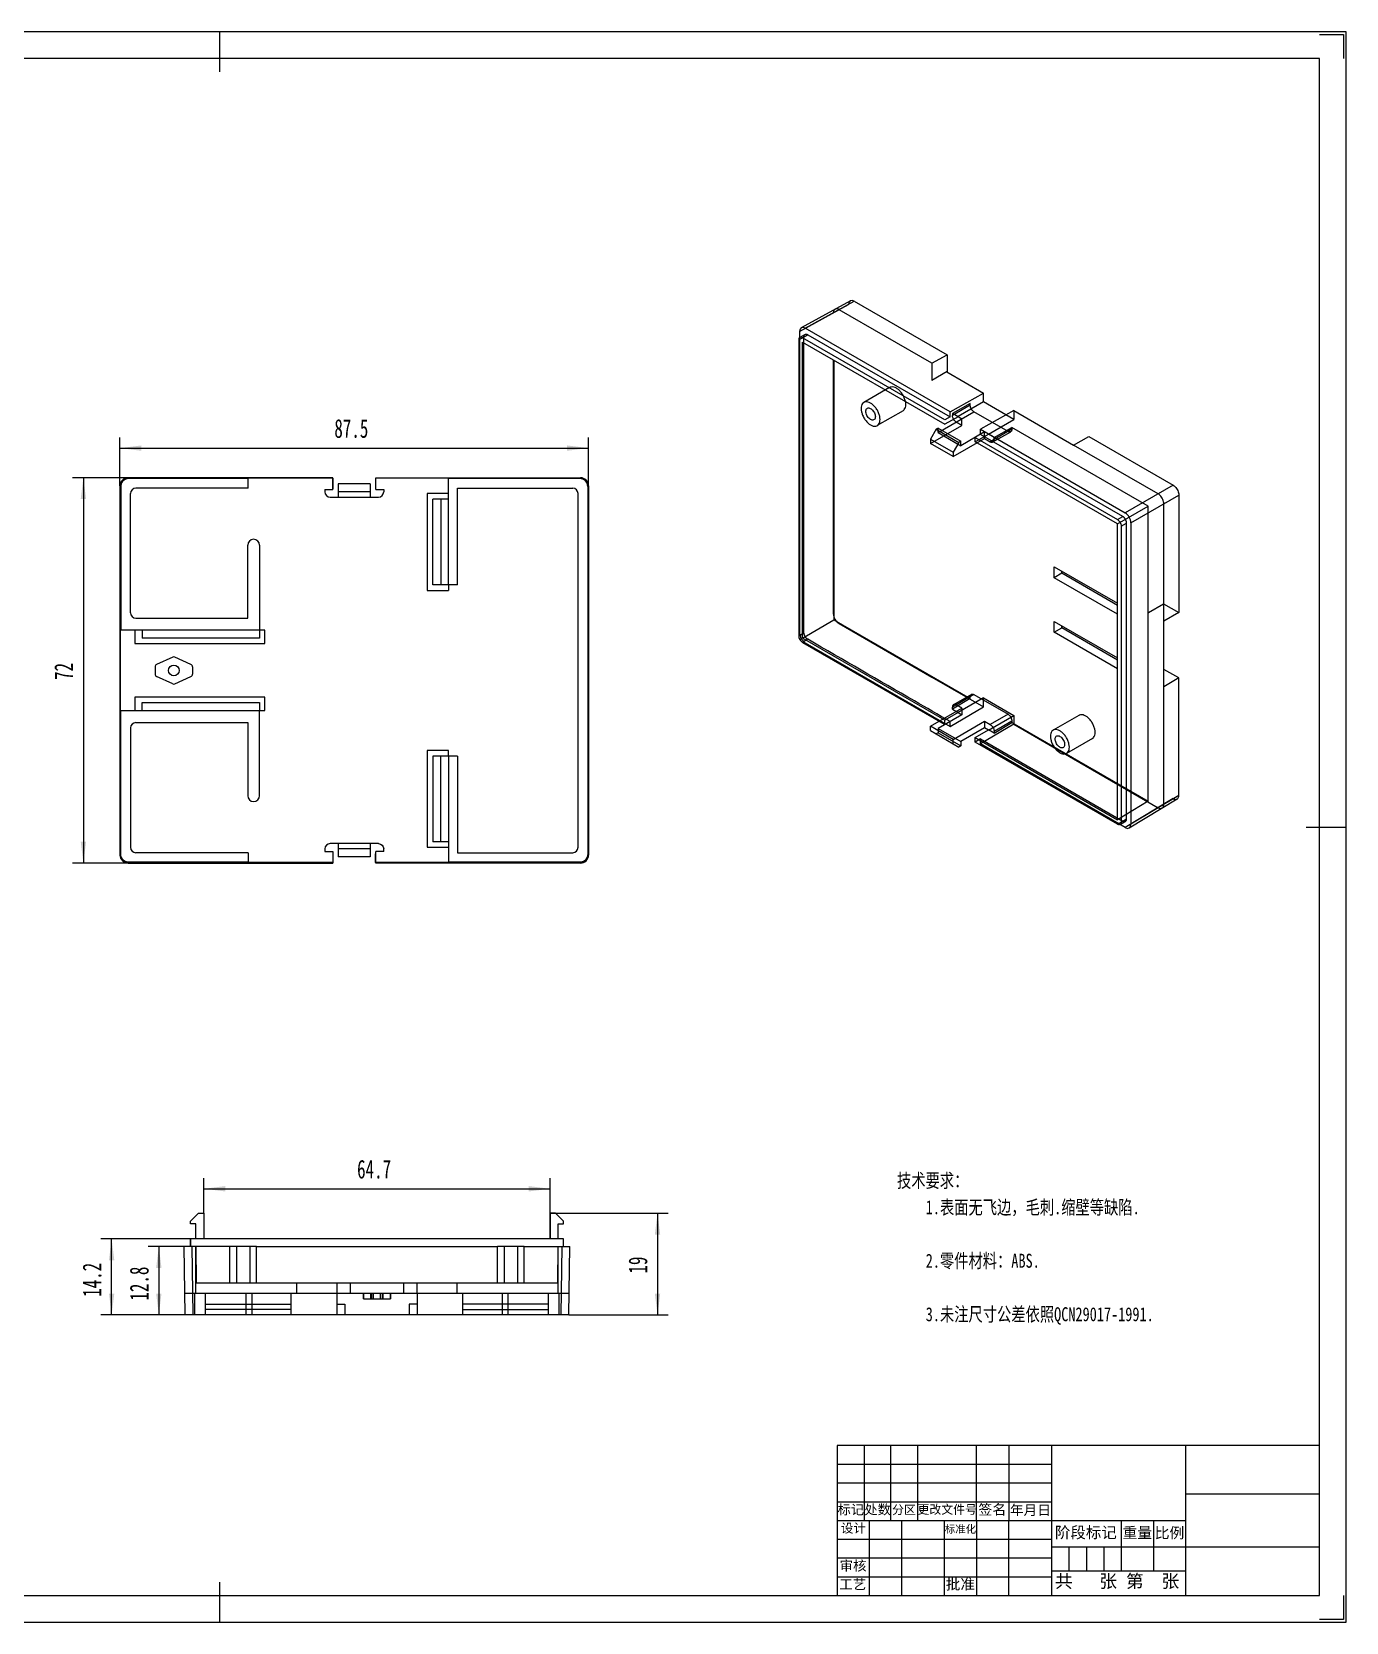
# Model space of a CAD drawing. Header units: millimetres. Extents: x 648 to 1069, y -384 to -87.
# Drawn here: x 823.5 to 1068.9, y -384.1 to -87 of the extents above; entities that cross this region are included whole.
import ezdxf

# ---------------------------------------------------------------- set-up
doc = ezdxf.new("R2010")
doc.units = ezdxf.units.MM
doc.layers.get('0').update_dxf_attribs({"lineweight": 0})
for name, color, linetype, lineweight in [('CAXA3', 7, 'Continuous', 25), ('CAXA4', 3, 'Continuous', 25), ('图框_内框线', 5, 'Continuous', 50), ('图框_外框线', 7, 'Continuous', 0), ('图框_标题栏文字', 6, 'Continuous', 0), ('图框_角线', 5, 'Continuous', 140)]:
    doc.layers.add(name, color=color, linetype=linetype, lineweight=lineweight)
doc.styles.add('UserTxtStyle1', font='', dxfattribs={"width": 0.75})
doc.styles.add('工程字', font='')
doc.styles.add('标准', font='', dxfattribs={"width": 0.667})
doc.styles.get('UserTxtStyle1').set_extended_font_data('SimSun')
doc.styles.get('工程字').set_extended_font_data('FangSong_GB2312')
doc.styles.get('标准').set_extended_font_data('FangSong_GB2312')
doc.dimstyles.new('标准', dxfattribs={"dimtxt": 3.5, "dimasz": 4, "dimexe": 2, "dimexo": 0, "dimtad": 1, "dimdsep": 46, "dimtxsty": '标准', "dimcen": 0, "dimdle": 6, "dimazin": 2, "dimtfac": 1, "dimtdec": 3, "dimtmove": 0, "dimatfit": 3, "dimfxl": 0, "dimtolj": 1, "dimtzin": 0, "dimarcsym": 0})

# ---------------------------------------------------------------- blocks, each defined once
blk = doc.blocks.new('*CAXBLOCK1011')
at = {"layer": 'CAXA4', "linetype": 'Continuous', "lineweight": 25}
for points in [[(839.93, -164.75), (843.93, -165.25), (843.93, -164.25)], [(927.43, -164.75), (923.43, -165.25), (923.43, -164.25)]]:
    blk.add_hatch(color=0, dxfattribs=at).paths.add_polyline_path(points, flags=0)
at = {"layer": 'CAXA4', "color": 0, "linetype": 'Continuous', "lineweight": 25}
for p, q in [((839.93, -171.78), (839.93, -162.75)), ((927.43, -171.78), (927.43, -162.75)), ((839.93, -164.75), (927.43, -164.75))]:
    blk.add_line(p, q, dxfattribs=at)
at = {"layer": 'CAXA4', "color": 0, "linetype": 'Continuous', "lineweight": 25, "insert": (879.96, -159.33), "char_height": 3.5, "attachment_point": 1, "style": '标准'}
blk.add_mtext('\\fFangSong_GB2312|b0|i0|p34;87.5', dxfattribs=at)
blk = doc.blocks.new('*CAXBLOCK1112')
at = {"layer": 'CAXA4', "linetype": 'Continuous', "lineweight": 25}
for points in [[(833.09, -170.28), (832.59, -174.28), (833.59, -174.28)], [(833.09, -242.28), (832.59, -238.28), (833.59, -238.28)]]:
    blk.add_hatch(color=0, dxfattribs=at).paths.add_polyline_path(points, flags=0)
at = {"layer": 'CAXA4', "color": 0, "linetype": 'Continuous', "lineweight": 25}
for p, q in [((841.43, -170.28), (831.09, -170.28)), ((833.09, -170.28), (833.09, -242.28)), ((841.43, -242.28), (831.09, -242.28))]:
    blk.add_line(p, q, dxfattribs=at)
at = {"layer": 'CAXA4', "color": 0, "linetype": 'Continuous', "lineweight": 25, "insert": (827.67, -208.06), "char_height": 3.5, "attachment_point": 1, "rotation": 90, "style": '标准'}
blk.add_mtext('\\fFangSong_GB2312|b0|i0|p34;72', dxfattribs=at)
blk = doc.blocks.new('*CAXBLOCK1617')
at = {"layer": 'CAXA4', "linetype": 'Continuous', "lineweight": 25}
for points in [[(855.58, -303.12), (859.58, -303.62), (859.58, -302.62)], [(920.28, -303.12), (916.28, -303.62), (916.28, -302.62)]]:
    blk.add_hatch(color=0, dxfattribs=at).paths.add_polyline_path(points, flags=0)
at = {"layer": 'CAXA4', "color": 0, "linetype": 'Continuous', "lineweight": 25}
for p, q in [((855.58, -307.69), (855.58, -301.12)), ((920.28, -312.49), (920.28, -301.12)), ((855.58, -303.12), (920.28, -303.12))]:
    blk.add_line(p, q, dxfattribs=at)
at = {"layer": 'CAXA4', "color": 0, "linetype": 'Continuous', "lineweight": 25, "insert": (884.21, -297.7), "char_height": 3.5, "attachment_point": 1, "rotation": 360, "style": '标准'}
blk.add_mtext('\\fFangSong_GB2312|b0|i0|p34;64.7', dxfattribs=at)
blk = doc.blocks.new('*CAXBLOCK1718')
at = {"layer": 'CAXA4', "linetype": 'Continuous', "lineweight": 25}
for points in [[(940.32, -307.69), (939.82, -311.69), (940.82, -311.69)], [(940.32, -326.69), (939.82, -322.69), (940.82, -322.69)]]:
    blk.add_hatch(color=0, dxfattribs=at).paths.add_polyline_path(points, flags=0)
at = {"layer": 'CAXA4', "color": 0, "linetype": 'Continuous', "lineweight": 25}
for p, q in [((920.28, -307.69), (942.32, -307.69)), ((940.32, -307.69), (940.32, -326.69)), ((923.78, -326.69), (942.32, -326.69))]:
    blk.add_line(p, q, dxfattribs=at)
at = {"layer": 'CAXA4', "color": 0, "linetype": 'Continuous', "lineweight": 25, "insert": (934.9, -318.96), "char_height": 3.5, "attachment_point": 1, "rotation": 90, "style": '标准'}
blk.add_mtext('\\fFangSong_GB2312|b0|i0|p34;19', dxfattribs=at)
blk = doc.blocks.new('*CAXBLOCK1819')
at = {"layer": 'CAXA4', "linetype": 'Continuous', "lineweight": 25}
for points in [[(838.37, -312.49), (838.87, -316.49), (837.87, -316.49)], [(838.37, -326.69), (838.87, -322.69), (837.87, -322.69)]]:
    blk.add_hatch(color=0, dxfattribs=at).paths.add_polyline_path(points, flags=0)
at = {"layer": 'CAXA4', "color": 0, "linetype": 'Continuous', "lineweight": 25}
for p, q in [((853.08, -312.49), (836.37, -312.49)), ((838.37, -326.69), (838.37, -312.49)), ((852.08, -326.69), (836.37, -326.69))]:
    blk.add_line(p, q, dxfattribs=at)
at = {"layer": 'CAXA4', "color": 0, "linetype": 'Continuous', "lineweight": 25, "insert": (832.95, -323.31), "char_height": 3.5, "attachment_point": 1, "rotation": 90, "style": '标准'}
blk.add_mtext('\\fFangSong_GB2312|b0|i0|p34;14.2', dxfattribs=at)
blk = doc.blocks.new('*CAXBLOCK1920')
at = {"layer": 'CAXA4', "linetype": 'Continuous', "lineweight": 25}
for points in [[(847.18, -313.89), (846.68, -317.89), (847.68, -317.89)], [(847.18, -326.69), (846.68, -322.69), (847.68, -322.69)]]:
    blk.add_hatch(color=0, dxfattribs=at).paths.add_polyline_path(points, flags=0)
at = {"layer": 'CAXA4', "color": 0, "linetype": 'Continuous', "lineweight": 25}
for p, q in [((851.93, -313.89), (845.18, -313.89)), ((847.18, -313.89), (847.18, -326.69)), ((852.08, -326.69), (845.18, -326.69))]:
    blk.add_line(p, q, dxfattribs=at)
at = {"layer": 'CAXA4', "color": 0, "linetype": 'Continuous', "lineweight": 25, "insert": (841.76, -324.01), "char_height": 3.5, "attachment_point": 1, "rotation": 90, "style": '标准'}
blk.add_mtext('\\fFangSong_GB2312|b0|i0|p34;12.8', dxfattribs=at)

msp = doc.modelspace()

# ---------------------------------------------------------------- linework, layer by layer
at = {"color": 0, "linetype": 'Continuous', "lineweight": 25}
for p, q in [((966.856, -142.97), (976.013, -137.928)), ((976.332, -137.236), (967.175, -142.278)), ((967.916, -142.357), (977.073, -137.315)), ((991.569, -148.912), (974.212, -138.891)), ((977.073, -137.315), (994.398, -147.317)), ((994.963, -157.973), (967.916, -142.357)), ((966.679, -144.541), (968.376, -143.562)), ((966.679, -144.541), (966.679, -199.819)), ((966.856, -142.97), (966.856, -199.308)), ((967.876, -143.513), (966.886, -144.084)), ((993.973, -159.483), (967.386, -144.133)), ((967.386, -200.227), (967.386, -144.95)), ((967.386, -144.95), (993.973, -160.3)), ((967.669, -199.247), (967.669, -143.97)), ((968.376, -143.562), (994.963, -158.912)), ((973.151, -148.278), (973.151, -195.674)), ((973.252, -148.336), (973.252, -196.84)), ((991.569, -148.912), (994.398, -147.317)), ((994.398, -147.317), (994.398, -150.461)), ((994.398, -150.461), (991.569, -152.094)), ((994.325, -150.503), (1001.186, -154.464)), ((983.672, -153.44), (978.864, -156.216)), ((994.963, -157.973), (1001.186, -154.464)), ((1001.186, -156.135), (1001.186, -154.464)), ((998.711, -156.418), (995.388, -158.292)), ((998.711, -156.748), (995.388, -158.667)), ((1001.186, -156.135), (996.448, -158.871)), ((998.711, -156.748), (998.711, -156.418)), ((1006.843, -159.401), (1001.186, -156.135)), ((986.172, -157.77), (981.364, -160.546)), ((992.701, -161.851), (999.418, -157.973)), ((996.448, -158.904), (993.973, -160.3)), ((994.963, -158.912), (993.973, -159.483)), ((994.963, -158.912), (994.963, -157.973)), ((995.388, -158.292), (995.388, -158.667)), ((996.448, -158.904), (995.388, -158.292)), ((997.155, -160.504), (996.095, -159.891)), ((996.448, -158.871), (997.155, -159.279)), ((997.155, -160.504), (997.155, -159.279)), ((1005.782, -161.647), (999.418, -157.973)), ((1006.843, -157.73), (1000.62, -161.238)), ((1002.105, -162.137), (1006.843, -159.401)), ((1006.843, -157.73), (1018.015, -164.18)), ((991.286, -163.892), (997.155, -160.504)), ((992.347, -161.239), (991.286, -163.076)), ((991.286, -163.076), (991.286, -163.892)), ((991.286, -163.076), (995.529, -165.525)), ((992.701, -161.034), (992.347, -161.239)), ((992.347, -161.239), (996.59, -163.688)), ((992.701, -161.851), (992.701, -161.034)), ((992.701, -161.034), (996.943, -163.484)), ((992.701, -161.851), (996.943, -164.3)), ((995.529, -166.342), (1001.398, -162.953)), ((1001.398, -161.728), (996.943, -164.3)), ((999.63, -163.565), (1002.105, -162.17)), ((999.63, -163.565), (999.63, -162.749)), ((999.63, -162.749), (1026.218, -178.099)), ((1000.62, -162.177), (1000.62, -161.238)), ((1000.62, -161.238), (1027.667, -176.854)), ((1027.208, -177.527), (1000.62, -162.177)), ((1001.398, -162.953), (1001.398, -161.728)), ((1002.105, -162.137), (1001.398, -161.728)), ((1001.398, -162.953), (1002.459, -163.566)), ((1002.105, -162.17), (1002.105, -162.137)), ((1003.166, -162.782), (1002.105, -162.17)), ((1006.489, -161.239), (1002.459, -163.566)), ((1002.951, -163.602), (1006.274, -161.683)), ((1003.166, -162.782), (1006.489, -160.909)), ((1003.166, -163.157), (1003.166, -162.782)), ((1006.489, -160.909), (1006.489, -161.239)), ((1031.948, -175.607), (1006.489, -160.909)), ((1018.015, -164.18), (1020.843, -162.586)), ((1020.843, -162.586), (1036.612, -171.689)), ((995.529, -166.342), (991.286, -163.892)), ((996.59, -163.688), (995.529, -165.525)), ((995.529, -165.525), (995.529, -166.342)), ((996.943, -163.484), (996.59, -163.688)), ((996.943, -164.3), (996.943, -163.484)), ((1026.218, -178.915), (999.63, -163.565)), ((1033.817, -173.303), (1018.015, -164.18)), ((839.93, -171.782), (839.93, -240.783)), ((839.93, -171.782), (840.08, -171.932)), ((840.034, -240.68), (840.034, -171.885)), ((840.08, -171.919), (840.08, -198.782)), ((841.58, -170.432), (841.43, -170.282)), ((879.68, -170.282), (841.43, -170.282)), ((841.533, -170.386), (863.88, -170.386)), ((863.88, -170.432), (841.58, -170.432)), ((863.88, -172.232), (842.88, -172.232)), ((863.88, -172.232), (863.88, -170.386)), ((879.68, -170.386), (863.88, -170.386)), ((879.68, -172.473), (879.68, -170.282)), ((880.68, -171.432), (880.68, -173.932)), ((886.68, -171.432), (880.68, -171.432)), ((886.68, -171.432), (886.68, -173.932)), ((887.68, -172.473), (887.68, -170.282)), ((887.68, -170.282), (925.931, -170.282)), ((901.28, -170.386), (887.68, -170.386)), ((901.28, -190.282), (901.28, -170.386)), ((901.28, -170.386), (925.827, -170.386)), ((925.781, -170.432), (901.28, -170.432)), ((902.98, -190.282), (902.98, -172.232)), ((902.98, -172.232), (924.48, -172.232)), ((925.931, -170.282), (925.781, -170.432)), ((927.43, -171.782), (927.281, -171.932)), ((927.281, -171.932), (927.281, -240.633)), ((927.327, -171.885), (927.327, -240.68)), ((927.43, -171.782), (927.43, -240.783)), ((1036.612, -171.689), (1027.667, -176.854)), ((841.88, -195.532), (841.88, -173.232)), ((878.18, -172.473), (878.18, -172.932)), ((878.18, -172.473), (879.68, -172.473)), ((879.18, -173.932), (888.18, -173.932)), ((886.68, -172.932), (880.68, -172.932)), ((887.68, -172.473), (889.18, -172.473)), ((889.18, -172.473), (889.18, -172.932)), ((897.28, -173.232), (897.28, -191.332)), ((901.28, -173.232), (897.28, -173.232)), ((898.38, -190.282), (898.38, -174.282)), ((901.28, -174.282), (898.38, -174.282)), ((899.88, -174.282), (899.88, -190.282)), ((925.48, -239.332), (925.48, -173.232)), ((1028.728, -178.691), (1037.673, -173.526)), ((1034.877, -231.311), (1034.877, -175.14)), ((1037.673, -173.515), (1037.673, -195.45)), ((1026.211, -178.095), (1027.201, -177.524)), ((1026.218, -178.915), (1031.948, -175.607)), ((1031.948, -230.727), (1031.948, -175.607)), ((1026.218, -234.193), (1026.218, -178.915)), ((1026.925, -179.324), (1027.915, -178.752)), ((1026.925, -179.324), (1026.925, -234.601)), ((1027.915, -234.029), (1027.915, -178.752)), ((1028.728, -178.691), (1028.728, -235.03)), ((863.78, -196.532), (863.78, -182.882)), ((865.98, -182.882), (865.98, -198.782)), ((1014.409, -188.959), (1014.409, -186.917)), ((1014.409, -186.917), (1026.218, -193.735)), ((1015.823, -188.142), (1014.409, -188.959)), ((1026.218, -195.776), (1014.409, -188.959)), ((1015.823, -188.142), (1015.823, -187.734)), ((1026.218, -194.143), (1015.823, -188.142)), ((897.28, -191.332), (901.28, -191.332)), ((901.28, -190.282), (898.38, -190.282)), ((901.28, -190.282), (901.28, -191.332)), ((902.98, -190.282), (901.28, -190.282)), ((1032.016, -195.45), (1034.844, -193.817)), ((1034.844, -193.817), (1037.673, -195.45)), ((1037.673, -195.45), (1034.877, -197.102)), ((866.98, -198.782), (840.034, -198.782)), ((842.68, -198.782), (842.68, -201.282)), ((842.88, -196.532), (863.78, -196.532)), ((844.08, -198.782), (844.08, -200.282)), ((865.98, -198.782), (865.98, -200.282)), ((866.98, -201.282), (866.98, -198.782)), ((967.386, -200.227), (973.252, -196.84)), ((973.252, -196.84), (998.711, -211.538)), ((974.212, -197.511), (991.569, -207.532)), ((1014.409, -199.165), (1014.409, -197.124)), ((1014.409, -197.124), (1026.218, -203.941)), ((1014.409, -199.165), (1015.823, -198.348)), ((1026.218, -204.35), (1015.823, -198.348)), ((842.68, -201.282), (866.98, -201.282)), ((865.98, -200.282), (844.08, -200.282)), ((966.679, -199.819), (967.669, -199.247)), ((993.973, -215.577), (967.386, -200.227)), ((968.376, -200.472), (967.386, -201.043)), ((967.386, -201.043), (993.973, -216.393)), ((967.916, -201.145), (994.963, -216.761)), ((1026.218, -205.983), (1014.409, -199.165)), ((849.773, -203.778), (846.773, -205.149)), ((853.188, -205.149), (850.188, -203.778)), ((846.48, -205.604), (846.48, -206.961)), ((849.773, -208.787), (846.773, -207.416)), ((850.188, -208.787), (853.188, -207.416)), ((853.48, -205.604), (853.48, -206.961)), ((991.569, -207.532), (1001.192, -213.088)), ((1037.673, -207.697), (1034.877, -206.083)), ((1037.673, -207.697), (1034.877, -209.349)), ((1037.673, -229.631), (1037.673, -207.697)), ((999.418, -210.8), (995.388, -213.127)), ((998.926, -210.764), (995.602, -212.683)), ((999.418, -210.8), (1005.782, -214.474)), ((840.034, -213.782), (866.98, -213.782)), ((840.08, -240.646), (840.08, -213.782)), ((842.68, -211.282), (842.68, -213.782)), ((866.98, -211.282), (842.68, -211.282)), ((844.08, -213.782), (844.08, -212.282)), ((844.08, -212.282), (865.98, -212.282)), ((865.98, -212.282), (865.98, -213.782)), ((865.98, -229.682), (865.98, -213.782)), ((866.98, -213.782), (866.98, -211.282)), ((991.286, -216.72), (997.155, -213.331)), ((994.963, -216.761), (1001.186, -213.084)), ((998.711, -211.538), (995.388, -213.502)), ((995.388, -213.502), (995.388, -213.127)), ((995.388, -213.502), (996.448, -214.114)), ((997.155, -213.331), (996.095, -212.719)), ((1001.186, -211.413), (996.448, -214.148)), ((997.155, -213.331), (997.155, -214.556)), ((998.711, -211.538), (998.711, -211.209)), ((1001.186, -211.413), (1006.843, -214.679)), ((842.88, -216.032), (863.78, -216.032)), ((863.78, -216.032), (863.78, -229.682)), ((995.529, -219.169), (991.286, -216.72)), ((991.286, -217.536), (991.286, -216.72)), ((997.155, -214.556), (992.701, -217.128)), ((996.448, -214.114), (993.973, -215.577)), ((993.973, -216.393), (993.973, -215.577)), ((994.963, -216.761), (994.963, -215.822)), ((995.529, -219.169), (1001.398, -215.781)), ((996.448, -214.114), (996.448, -214.148)), ((996.448, -214.148), (997.155, -214.556)), ((1006.843, -216.35), (1000.62, -220.027)), ((1001.398, -215.781), (1002.459, -216.393)), ((1001.398, -215.781), (1001.398, -217.006)), ((1002.105, -217.414), (1006.843, -214.679)), ((1005.782, -214.474), (1002.459, -216.393)), ((1003.166, -217.618), (1006.489, -215.699)), ((1003.166, -217.993), (1006.489, -216.029)), ((1006.489, -215.699), (1006.489, -216.029)), ((1006.489, -216.029), (1031.948, -230.727)), ((1006.843, -214.679), (1006.843, -216.35)), ((1006.843, -216.35), (1018.015, -222.8)), ((1019.028, -214.677), (1014.22, -217.453)), ((841.88, -217.032), (841.88, -239.332)), ((991.286, -217.536), (996.59, -220.598)), ((992.701, -217.945), (992.347, -218.149)), ((992.701, -217.128), (996.943, -219.578)), ((992.701, -217.128), (992.701, -217.945)), ((992.701, -217.945), (996.943, -220.394)), ((995.529, -219.986), (995.529, -219.169)), ((1001.398, -217.006), (996.943, -219.578)), ((996.943, -219.578), (996.943, -220.394)), ((999.63, -218.843), (1002.105, -217.38)), ((999.63, -218.843), (1026.218, -234.193)), ((999.63, -219.659), (999.63, -218.843)), ((1000.62, -219.088), (999.63, -219.659)), ((1026.218, -235.009), (999.63, -219.659)), ((1000.62, -219.088), (1027.208, -234.438)), ((1000.62, -220.027), (1000.62, -219.088)), ((1002.105, -217.414), (1001.398, -217.006)), ((1003.166, -217.993), (1002.105, -217.38)), ((1002.105, -217.38), (1002.105, -217.414)), ((1003.166, -217.618), (1003.166, -217.993)), ((1021.528, -219.007), (1016.719, -221.783)), ((901.28, -221.232), (897.28, -221.232)), ((897.28, -221.232), (897.28, -239.332)), ((901.28, -222.282), (898.38, -222.282)), ((898.38, -222.282), (898.38, -238.282)), ((899.88, -238.282), (899.88, -222.282)), ((901.28, -222.282), (901.28, -221.232)), ((902.98, -222.282), (901.28, -222.282)), ((901.28, -222.282), (901.28, -242.179)), ((902.98, -222.282), (902.98, -240.332)), ((996.943, -220.394), (996.59, -220.598)), ((1027.667, -235.642), (1000.62, -220.027)), ((1018.015, -222.8), (1033.817, -231.923)), ((1031.948, -230.727), (1026.218, -234.193)), ((1036.612, -230.233), (1027.667, -235.642)), ((1028.426, -235.711), (1037.371, -230.302)), ((1037.673, -229.62), (1028.728, -235.03)), ((1026.226, -235.014), (1027.216, -234.442)), ((1026.717, -235.058), (1027.707, -234.486)), ((1026.925, -234.601), (1027.915, -234.029)), ((840.08, -240.633), (839.93, -240.783)), ((863.88, -240.332), (842.88, -240.332)), ((863.88, -240.332), (863.88, -242.179)), ((878.18, -239.632), (878.18, -240.091)), ((878.18, -240.091), (879.68, -240.091)), ((888.18, -238.632), (879.18, -238.632)), ((879.68, -240.091), (879.68, -242.282)), ((880.68, -238.632), (880.68, -241.132)), ((886.68, -239.632), (880.68, -239.632)), ((886.68, -238.632), (886.68, -241.132)), ((889.18, -240.091), (887.68, -240.091)), ((887.68, -242.282), (887.68, -240.091)), ((889.18, -240.091), (889.18, -239.632)), ((897.28, -239.332), (901.28, -239.332)), ((901.28, -238.282), (898.38, -238.282)), ((902.98, -240.332), (924.48, -240.332)), ((927.43, -240.783), (927.281, -240.633)), ((841.58, -242.133), (841.43, -242.282)), ((841.43, -242.282), (879.68, -242.282)), ((863.88, -242.179), (841.533, -242.179)), ((863.88, -242.133), (841.58, -242.133)), ((879.68, -242.179), (863.88, -242.179)), ((886.68, -241.132), (880.68, -241.132)), ((901.28, -242.179), (887.671, -242.179)), ((925.931, -242.282), (887.68, -242.282)), ((925.786, -242.133), (901.28, -242.133)), ((925.828, -242.179), (901.28, -242.179)), ((925.931, -242.282), (925.781, -242.133)), ((853.079, -309.19), (854.579, -307.69)), ((854.579, -307.69), (855.579, -307.69)), ((855.579, -307.69), (855.579, -312.49)), ((921.279, -307.69), (920.279, -307.69)), ((920.279, -307.69), (920.279, -312.49)), ((922.779, -309.19), (921.279, -307.69)), ((853.079, -309.69), (853.079, -309.19)), ((854.079, -309.69), (853.079, -309.69)), ((854.079, -312.49), (854.079, -309.69)), ((921.779, -309.69), (922.779, -309.69)), ((921.779, -312.49), (921.779, -309.69)), ((922.779, -309.69), (922.779, -309.19)), ((852.079, -326.69), (851.929, -313.89)), ((860.429, -313.89), (851.929, -313.89)), ((853.079, -312.49), (853.069, -313.89)), ((853.079, -313.89), (853.079, -312.49)), ((922.779, -312.49), (853.079, -312.49)), ((853.579, -326.69), (853.429, -313.89)), ((854.079, -322.69), (854.079, -313.89)), ((854.096, -313.89), (854.175, -320.69)), ((860.429, -320.69), (860.429, -313.89)), ((865.428, -313.89), (860.429, -313.89)), ((861.679, -313.89), (861.679, -320.69)), ((864.181, -313.89), (864.181, -320.69)), ((865.428, -313.89), (910.429, -313.89)), ((865.429, -320.69), (865.429, -313.89)), ((915.428, -313.89), (910.429, -313.89)), ((910.429, -320.69), (910.429, -313.89)), ((911.677, -313.89), (911.677, -320.69)), ((914.18, -313.89), (914.18, -320.69)), ((915.428, -313.89), (923.929, -313.89)), ((915.429, -320.69), (915.429, -313.89)), ((921.683, -320.69), (921.763, -313.89)), ((921.779, -322.69), (921.779, -313.89)), ((922.429, -313.89), (922.28, -326.69)), ((922.779, -313.89), (922.779, -312.49)), ((923.779, -326.69), (923.929, -313.89)), ((854.175, -320.69), (860.429, -320.69)), ((860.429, -320.69), (865.429, -320.69)), ((865.429, -320.69), (910.429, -320.69)), ((872.979, -322.69), (872.979, -320.69)), ((880.429, -320.69), (880.429, -322.69)), ((882.929, -320.69), (882.929, -322.69)), ((892.929, -322.69), (892.929, -320.69)), ((895.429, -322.69), (895.429, -320.69)), ((902.879, -322.69), (902.879, -320.69)), ((910.429, -320.69), (915.429, -320.69)), ((915.429, -320.69), (921.683, -320.69)), ((923.826, -322.69), (852.032, -322.69)), ((853.879, -326.69), (853.879, -322.69)), ((855.929, -326.69), (855.929, -322.69)), ((863.429, -322.69), (863.429, -326.69)), ((864.529, -322.69), (864.529, -326.69)), ((871.929, -326.69), (871.929, -322.69)), ((880.429, -322.69), (880.429, -326.69)), ((885.38, -322.69), (885.38, -323.69)), ((885.38, -323.69), (890.479, -323.69)), ((885.424, -323.69), (885.424, -322.69)), ((886.796, -323.69), (886.796, -322.69)), ((886.933, -323.69), (886.933, -322.69)), ((887.251, -323.69), (887.251, -322.69)), ((888.608, -323.69), (888.608, -322.69)), ((888.927, -323.69), (888.927, -322.69)), ((889.063, -323.69), (889.063, -322.69)), ((890.434, -323.69), (890.434, -322.69)), ((890.479, -322.69), (890.479, -323.69)), ((895.429, -322.69), (895.429, -326.69)), ((903.929, -326.69), (903.929, -322.69)), ((911.329, -322.69), (911.329, -326.69)), ((912.429, -326.69), (912.429, -322.69)), ((919.929, -326.69), (919.929, -322.69)), ((921.979, -326.69), (921.979, -322.69)), ((923.779, -326.69), (852.079, -326.69)), ((855.929, -324.69), (871.929, -324.69)), ((871.929, -325.69), (855.929, -325.69)), ((880.429, -324.69), (881.929, -324.69)), ((881.929, -324.69), (881.929, -326.69)), ((895.429, -324.69), (893.929, -324.69)), ((893.929, -324.69), (893.929, -326.69)), ((919.929, -324.69), (903.929, -324.69)), ((903.929, -325.69), (919.929, -325.69))]:
    msp.add_line(p, q, dxfattribs=at)
msp.add_circle((849.977, -206.282), 0.997, dxfattribs=at)
for centre, radius, start, end in [((842.88, -173.232), 1, 90, 179.99989), ((924.48, -173.232), 1, 0, 90), ((864.88, -182.882), 1.1, 0, 180), ((842.88, -195.532), 1, 180, 270), ((849.98, -204.239), 0.506, 65.7454, 114.2546), ((846.99, -205.61), 0.51, 115.28802, 179.27914), ((846.99, -206.955), 0.51, 180.72086, 244.71198), ((852.97, -205.61), 0.51, 0.72085, 64.71197), ((852.97, -206.955), 0.51, 295.28802, 359.27914), ((849.98, -208.326), 0.506, 245.7454, 294.2546), ((842.88, -217.032), 1, 90, 180), ((864.88, -229.682), 1.1, 180, 360), ((842.88, -239.332), 1, 180, 269.99989), ((924.48, -239.332), 1, 270, 0)]:
    msp.add_arc(centre, radius, start, end, dxfattribs=at)
for centre, major_axis, ratio, start_param, end_param in [((977.073, -138.54), (-0.75, 1.299), 0.5772776, 5.4978644, 7.0685235), ((967.916, -143.582), (-0.75, 1.299), 0.5772776, 5.4978644, 7.0685235), ((841.431, -171.783), (-1.061, 1.061), 0.9998629, 5.4978557, 7.0685149), ((925.78, -171.932), (1.061, 1.061), 0.9998629, 5.4978557, 7.0685149), ((925.93, -171.783), (1.061, 1.061), 0.9998629, 5.4978557, 7.0685149), ((1027.667, -178.078), (-0.75, 1.299), 0.577436, 3.927068, 5.4977272), ((967.916, -199.921), (-0.75, 1.299), 0.577436, 0.7854754, 2.3561581), ((1027.667, -234.417), (-0.75, 1.299), 0.5772776, 2.3562481, 3.9269309), ((841.431, -240.782), (-1.061, -1.061), 0.9998629, 5.4978557, 7.0685385), ((925.93, -240.782), (-1.061, 1.061), 0.9998629, 2.3562395, 3.9269222)]:
    msp.add_ellipse(centre, major_axis=major_axis, ratio=ratio, start_param=start_param, end_param=end_param, dxfattribs=at)
for points, knots in [([(974.212, -138.891), (974.109, -138.832), (973.904, -138.743), (973.578, -138.741), (973.316, -138.907), (973.173, -139.185), (973.148, -139.395), (973.151, -139.503)], [0, 0, 0, 0, 0.3561402, 0.6567967, 0.9382649, 1.2394975, 1.5632617, 1.5632617, 1.5632617, 1.5632617]), ([(967.386, -144.133), (967.342, -144.108), (967.255, -144.067), (967.121, -144.036), (966.995, -144.038), (966.883, -144.078), (966.792, -144.156), (966.727, -144.263), (966.687, -144.395), (966.679, -144.491), (966.679, -144.541)], [0, 0, 0, 0, 0.1515494, 0.2872817, 0.4096313, 0.5236204, 0.63761, 0.7599606, 0.8956943, 1.0472451, 1.0472451, 1.0472451, 1.0472451]), ([(967.669, -143.97), (967.669, -143.94), (967.672, -143.883), (967.685, -143.8), (967.707, -143.724), (967.737, -143.657), (967.775, -143.598), (967.822, -143.549), (967.875, -143.511), (967.935, -143.484), (968.001, -143.468), (968.071, -143.464), (968.145, -143.472), (968.221, -143.491), (968.299, -143.521), (968.35, -143.547), (968.376, -143.562)], [0, 0, 0, 0, 0.0888362, 0.1723858, 0.2507362, 0.3242798, 0.3937533, 0.4602482, 0.5251626, 0.5900769, 0.6565715, 0.7260444, 0.7995873, 0.8779369, 0.9614857, 1.0503211, 1.0503211, 1.0503211, 1.0503211]), ([(986.69, -156.626), (986.69, -156.419), (986.634, -155.984), (986.424, -155.344), (986.098, -154.723), (985.682, -154.17), (985.207, -153.727), (984.707, -153.427), (984.214, -153.294), (983.83, -153.347), (983.648, -153.452), (983.595, -153.491)], [0, 0, 0, 0, 0.6207194, 1.3028723, 2.0134044, 2.7143425, 3.3693285, 3.9504618, 4.4468745, 4.8759668, 5.0703583, 5.0703583, 5.0703583, 5.0703583]), ([(978.346, -157.36), (978.346, -157.567), (978.402, -158.002), (978.613, -158.642), (978.939, -159.263), (979.355, -159.816), (979.829, -160.259), (980.329, -160.559), (980.822, -160.692), (981.281, -160.629), (981.639, -160.353), (981.845, -159.916), (981.882, -159.581), (981.882, -159.402)], [0, 0, 0, 0, 0.6205744, 1.302568, 2.0129342, 2.7137085, 3.3685416, 3.9495391, 4.4458359, 4.874828, 5.287746, 5.7460128, 6.2845409, 6.2845409, 6.2845409, 6.2845409]), ([(981.882, -159.402), (981.882, -159.202), (981.827, -158.775), (981.622, -158.138), (981.298, -157.51), (980.875, -156.952), (980.399, -156.503), (979.896, -156.203), (979.403, -156.073), (978.943, -156.134), (978.586, -156.417), (978.382, -156.856), (978.347, -157.193), (978.347, -157.373)], [0, 0, 0, 0, 0.5997779, 1.2792457, 1.9981461, 2.7091918, 3.3700844, 3.950673, 4.4466868, 4.8764679, 5.2904548, 5.7518249, 6.292507, 6.292507, 6.292507, 6.292507]), ([(979.23, -157.916), (979.23, -157.819), (979.248, -157.639), (979.341, -157.394), (979.545, -157.252), (979.798, -157.231), (980.079, -157.32), (980.359, -157.529), (980.62, -157.816), (980.829, -158.163), (980.962, -158.525), (980.998, -158.774), (980.998, -158.891)], [0, 0, 0, 0, 0.2924418, 0.5419132, 0.7571489, 0.9971693, 1.2778195, 1.6259689, 2.0320895, 2.4357748, 2.831252, 3.1828385, 3.1828385, 3.1828385, 3.1828385]), ([(986.172, -157.769), (986.262, -157.717), (986.462, -157.545), (986.653, -157.14), (986.69, -156.805), (986.69, -156.626)], [0, 0, 0, 0, 0.3104152, 0.7692325, 1.3084074, 1.3084074, 1.3084074, 1.3084074]), ([(999.418, -157.973), (999.37, -157.945), (999.275, -157.877), (999.1, -157.706), (998.915, -157.447), (998.783, -157.157), (998.723, -156.92), (998.711, -156.804), (998.711, -156.748)], [0, 0, 0, 0, 0.1672938, 0.3476132, 0.7317155, 1.1158186, 1.2961389, 1.463434, 1.463434, 1.463434, 1.463434]), ([(980.998, -158.891), (980.998, -158.999), (980.973, -159.199), (980.814, -159.448), (980.544, -159.549), (980.24, -159.486), (979.936, -159.3), (979.655, -159.014), (979.425, -158.656), (979.271, -158.269), (979.229, -157.999), (979.228, -157.871)], [0, 0, 0, 0, 0.3231713, 0.5904137, 0.8431551, 1.1352972, 1.4899511, 1.8976968, 2.3311005, 2.7558683, 3.1399135, 3.1399135, 3.1399135, 3.1399135]), ([(996.095, -159.891), (996.046, -159.863), (995.952, -159.795), (995.777, -159.625), (995.592, -159.365), (995.459, -159.075), (995.399, -158.838), (995.388, -158.722), (995.388, -158.667)], [0, 0, 0, 0, 0.1672938, 0.3476132, 0.7317155, 1.1158186, 1.2961389, 1.463434, 1.463434, 1.463434, 1.463434]), ([(1002.459, -163.566), (1002.502, -163.59), (1002.588, -163.63), (1002.721, -163.657), (1002.844, -163.649), (1002.954, -163.607), (1003.046, -163.533), (1003.114, -163.43), (1003.157, -163.302), (1003.166, -163.207), (1003.166, -163.157)], [0, 0, 0, 0, 0.149826, 0.2822334, 0.402329, 0.5159919, 0.629655, 0.7497516, 0.8821603, 1.0319877, 1.0319877, 1.0319877, 1.0319877]), ([(1006.489, -161.239), (1006.489, -161.288), (1006.481, -161.383), (1006.438, -161.511), (1006.369, -161.614), (1006.277, -161.688), (1006.168, -161.73), (1006.044, -161.739), (1005.911, -161.712), (1005.825, -161.672), (1005.782, -161.647)], [0, 0, 0, 0, 0.1498275, 0.2822361, 0.4023327, 0.5159959, 0.6296587, 0.7497544, 0.8821617, 1.0319877, 1.0319877, 1.0319877, 1.0319877]), ([(840.034, -171.885), (840.028, -171.743), (840.072, -171.44), (840.281, -171.02), (840.619, -170.67), (841.051, -170.44), (841.373, -170.388), (841.533, -170.386)], [0, 0, 0, 0, 0.428787, 0.8989869, 1.3853783, 1.862411, 2.3443103, 2.3443103, 2.3443103, 2.3443103]), ([(841.58, -170.432), (841.422, -170.432), (841.107, -170.482), (840.68, -170.7), (840.344, -171.042), (840.13, -171.462), (840.08, -171.77), (840.08, -171.919)], [0, 0, 0, 0, 0.4740208, 0.94019, 1.4146603, 1.8863514, 2.3331935, 2.3331935, 2.3331935, 2.3331935]), ([(925.827, -170.386), (925.986, -170.386), (926.307, -170.437), (926.739, -170.665), (927.077, -171.019), (927.285, -171.44), (927.332, -171.743), (927.327, -171.885)], [0, 0, 0, 0, 0.4751888, 0.9554006, 1.4427114, 1.9169185, 2.3442224, 2.3442224, 2.3442224, 2.3442224]), ([(1036.612, -171.689), (1036.732, -171.759), (1036.962, -171.939), (1037.253, -172.282), (1037.482, -172.685), (1037.632, -173.102), (1037.673, -173.385), (1037.673, -173.515)], [0, 0, 0, 0, 0.4159847, 0.8672516, 1.3417167, 1.7978926, 2.1900251, 2.1900251, 2.1900251, 2.1900251]), ([(1034.877, -175.14), (1034.882, -175.016), (1034.844, -174.74), (1034.698, -174.325), (1034.467, -173.915), (1034.173, -173.561), (1033.938, -173.376), (1033.817, -173.303)], [0, 0, 0, 0, 0.3726291, 0.8262245, 1.3125703, 1.7755842, 2.2001977, 2.2001977, 2.2001977, 2.2001977]), ([(1026.211, -178.095), (1026.26, -178.123), (1026.356, -178.19), (1026.536, -178.358), (1026.728, -178.616), (1026.857, -178.91), (1026.914, -179.15), (1026.925, -179.267), (1026.925, -179.324)], [0, 0, 0, 0, 0.1682445, 0.3500146, 0.736326, 1.1231016, 1.3054049, 1.4743283, 1.4743283, 1.4743283, 1.4743283]), ([(1027.915, -178.752), (1027.915, -178.72), (1027.911, -178.656), (1027.898, -178.557), (1027.875, -178.456), (1027.844, -178.354), (1027.806, -178.251), (1027.759, -178.15), (1027.706, -178.051), (1027.646, -177.956), (1027.581, -177.865), (1027.512, -177.781), (1027.438, -177.703), (1027.361, -177.634), (1027.283, -177.574), (1027.228, -177.539), (1027.201, -177.524)], [0, 0, 0, 0, 0.0946778, 0.1941298, 0.2977922, 0.4049665, 0.514851, 0.6265696, 0.7391977, 0.8517878, 0.9633929, 1.0730917, 1.1800128, 1.283362, 1.3824501, 1.4767257, 1.4767257, 1.4767257, 1.4767257]), ([(973.151, -195.674), (973.147, -195.798), (973.184, -196.075), (973.33, -196.489), (973.561, -196.899), (973.855, -197.253), (974.09, -197.438), (974.212, -197.511)], [0, 0, 0, 0, 0.3726291, 0.8262245, 1.3125703, 1.7755842, 2.2001977, 2.2001977, 2.2001977, 2.2001977]), ([(966.679, -199.819), (966.679, -199.875), (966.69, -199.991), (966.746, -200.23), (966.874, -200.523), (967.064, -200.78), (967.242, -200.948), (967.338, -201.015), (967.386, -201.043)], [0, 0, 0, 0, 0.1679119, 0.3490695, 0.7334996, 1.1179287, 1.2990854, 1.466996, 1.466996, 1.466996, 1.466996]), ([(968.376, -200.472), (968.349, -200.456), (968.295, -200.421), (968.217, -200.36), (968.141, -200.291), (968.068, -200.214), (967.999, -200.129), (967.934, -200.039), (967.875, -199.944), (967.823, -199.846), (967.777, -199.745), (967.738, -199.643), (967.708, -199.541), (967.686, -199.441), (967.672, -199.343), (967.669, -199.279), (967.669, -199.247)], [0, 0, 0, 0, 0.0941197, 0.1929624, 0.2959751, 0.4024728, 0.5116691, 0.6227044, 0.734671, 0.8466376, 0.9576731, 1.0668698, 1.173368, 1.2763812, 1.3752246, 1.4693451, 1.4693451, 1.4693451, 1.4693451]), ([(994.963, -215.822), (992.748, -214.543), (983.884, -209.43), (975.017, -204.32), (968.376, -200.472)], [0, 0, 0, 0, 7.6737035, 30.7002135, 30.7002135, 30.7002135, 30.7002135]), ([(998.711, -211.209), (998.711, -211.159), (998.72, -211.064), (998.762, -210.936), (998.831, -210.833), (998.923, -210.759), (999.033, -210.717), (999.156, -210.708), (999.289, -210.736), (999.375, -210.775), (999.418, -210.8)], [0, 0, 0, 0, 0.1498275, 0.2822361, 0.4023327, 0.5159959, 0.6296587, 0.7497544, 0.8821617, 1.0319878, 1.0319878, 1.0319878, 1.0319878]), ([(996.095, -212.719), (996.051, -212.694), (995.965, -212.654), (995.833, -212.627), (995.709, -212.635), (995.599, -212.677), (995.508, -212.752), (995.439, -212.854), (995.396, -212.983), (995.388, -213.077), (995.388, -213.127)], [0, 0, 0, 0, 0.1498261, 0.2822334, 0.4023291, 0.5159919, 0.6296551, 0.7497517, 0.8821603, 1.0319878, 1.0319878, 1.0319878, 1.0319878]), ([(1002.459, -216.393), (1002.507, -216.421), (1002.602, -216.489), (1002.777, -216.66), (1002.962, -216.919), (1003.094, -217.209), (1003.154, -217.446), (1003.166, -217.562), (1003.166, -217.618)], [0, 0, 0, 0, 0.1672938, 0.3476132, 0.7317154, 1.1158185, 1.2961388, 1.4634339, 1.4634339, 1.4634339, 1.4634339]), ([(1005.782, -214.474), (1005.83, -214.502), (1005.925, -214.57), (1006.1, -214.741), (1006.285, -215), (1006.417, -215.291), (1006.477, -215.527), (1006.489, -215.643), (1006.489, -215.699)], [0, 0, 0, 0, 0.1672938, 0.3476132, 0.7317154, 1.1158185, 1.2961388, 1.4634339, 1.4634339, 1.4634339, 1.4634339]), ([(1022.046, -217.863), (1022.046, -217.656), (1021.99, -217.221), (1021.779, -216.581), (1021.453, -215.96), (1021.037, -215.408), (1020.562, -214.964), (1020.063, -214.665), (1019.57, -214.531), (1019.218, -214.579), (1019.058, -214.66), (1019.028, -214.677)], [0, 0, 0, 0, 0.6206561, 1.3027394, 2.013199, 2.7140656, 3.3689848, 3.9500587, 4.4464208, 4.8754693, 4.9774872, 4.9774872, 4.9774872, 4.9774872]), ([(1017.237, -220.639), (1017.237, -220.432), (1017.181, -219.997), (1016.971, -219.357), (1016.645, -218.736), (1016.229, -218.184), (1015.754, -217.741), (1015.255, -217.441), (1014.761, -217.307), (1014.303, -217.37), (1013.945, -217.647), (1013.739, -218.083), (1013.702, -218.418), (1013.702, -218.598)], [0, 0, 0, 0, 0.6205744, 1.302568, 2.0129342, 2.7137085, 3.3685416, 3.9495391, 4.4458359, 4.874828, 5.287746, 5.7460128, 6.2845409, 6.2845409, 6.2845409, 6.2845409]), ([(1013.702, -218.598), (1013.702, -218.797), (1013.757, -219.224), (1013.961, -219.861), (1014.286, -220.489), (1014.708, -221.047), (1015.185, -221.496), (1015.687, -221.796), (1016.181, -221.926), (1016.641, -221.865), (1016.997, -221.582), (1017.201, -221.143), (1017.236, -220.806), (1017.236, -220.626)], [0, 0, 0, 0, 0.5997779, 1.2792457, 1.9981461, 2.7091918, 3.3700844, 3.950673, 4.4466868, 4.8764679, 5.2904548, 5.7518249, 6.292507, 6.292507, 6.292507, 6.292507]), ([(1014.586, -219.108), (1014.586, -219), (1014.61, -218.801), (1014.77, -218.551), (1015.04, -218.45), (1015.344, -218.513), (1015.647, -218.699), (1015.929, -218.986), (1016.159, -219.343), (1016.312, -219.73), (1016.355, -220), (1016.355, -220.128)], [0, 0, 0, 0, 0.3231713, 0.5904137, 0.8431551, 1.1352972, 1.4899511, 1.8976968, 2.3311005, 2.7558683, 3.1399135, 3.1399135, 3.1399135, 3.1399135]), ([(1016.353, -220.083), (1016.354, -220.18), (1016.335, -220.361), (1016.242, -220.605), (1016.039, -220.748), (1015.786, -220.769), (1015.504, -220.679), (1015.224, -220.47), (1014.963, -220.183), (1014.755, -219.836), (1014.622, -219.474), (1014.586, -219.225), (1014.586, -219.108)], [0, 0, 0, 0, 0.2924418, 0.5419132, 0.7571489, 0.9971693, 1.2778195, 1.6259689, 2.0320895, 2.4357748, 2.831252, 3.1828385, 3.1828385, 3.1828385, 3.1828385]), ([(1021.528, -219.007), (1021.618, -218.954), (1021.818, -218.782), (1022.009, -218.377), (1022.046, -218.042), (1022.046, -217.863)], [0, 0, 0, 0, 0.3104946, 0.7693116, 1.3084863, 1.3084863, 1.3084863, 1.3084863]), ([(1033.817, -231.923), (1033.92, -231.982), (1034.124, -232.071), (1034.45, -232.073), (1034.712, -231.907), (1034.856, -231.629), (1034.881, -231.419), (1034.877, -231.311)], [0, 0, 0, 0, 0.3561402, 0.6567967, 0.9382649, 1.2394975, 1.5632617, 1.5632617, 1.5632617, 1.5632617]), ([(1036.612, -230.233), (1036.713, -230.291), (1036.913, -230.377), (1037.228, -230.388), (1037.491, -230.241), (1037.644, -229.964), (1037.673, -229.748), (1037.673, -229.631)], [0, 0, 0, 0, 0.3493643, 0.642106, 0.9117208, 1.2072689, 1.5561486, 1.5561486, 1.5561486, 1.5561486]), ([(1026.925, -234.601), (1026.925, -234.651), (1026.917, -234.746), (1026.877, -234.878), (1026.813, -234.985), (1026.724, -235.062), (1026.613, -235.103), (1026.488, -235.107), (1026.356, -235.078), (1026.269, -235.038), (1026.226, -235.014)], [0, 0, 0, 0, 0.1505241, 0.2854479, 0.4071206, 0.5204063, 0.63344, 0.7544545, 0.888495, 1.0380812, 1.0380812, 1.0380812, 1.0380812]), ([(1027.216, -234.442), (1027.241, -234.456), (1027.292, -234.482), (1027.369, -234.511), (1027.445, -234.529), (1027.518, -234.535), (1027.587, -234.53), (1027.652, -234.514), (1027.711, -234.487), (1027.764, -234.448), (1027.81, -234.399), (1027.848, -234.34), (1027.877, -234.273), (1027.899, -234.198), (1027.912, -234.116), (1027.915, -234.059), (1027.915, -234.029)], [0, 0, 0, 0, 0.0876816, 0.1701492, 0.2475136, 0.3201854, 0.3889123, 0.4547854, 0.5191883, 0.5836723, 0.6497794, 0.7188673, 0.7919931, 0.8698688, 0.9528723, 1.0410859, 1.0410859, 1.0410859, 1.0410859]), ([(841.58, -242.133), (841.425, -242.133), (841.114, -242.084), (840.692, -241.871), (840.353, -241.538), (840.135, -241.116), (840.08, -240.802), (840.08, -240.646)], [0, 0, 0, 0, 0.4649553, 0.9284433, 1.3953976, 1.8662627, 2.3331164, 2.3331164, 2.3331164, 2.3331164]), ([(927.281, -240.633), (927.281, -240.788), (927.232, -241.099), (927.019, -241.521), (926.686, -241.86), (926.262, -242.08), (925.944, -242.133), (925.786, -242.133)], [0, 0, 0, 0, 0.4649553, 0.9284433, 1.3953976, 1.8662627, 2.341327, 2.341327, 2.341327, 2.341327]), ([(841.533, -242.179), (841.375, -242.179), (841.054, -242.128), (840.622, -241.9), (840.284, -241.546), (840.076, -241.125), (840.029, -240.822), (840.034, -240.68)], [0, 0, 0, 0, 0.4751888, 0.9554006, 1.4427114, 1.9169185, 2.3442224, 2.3442224, 2.3442224, 2.3442224]), ([(927.327, -240.68), (927.333, -240.822), (927.289, -241.125), (927.08, -241.545), (926.742, -241.895), (926.31, -242.125), (925.988, -242.176), (925.828, -242.179)], [0, 0, 0, 0, 0.428787, 0.8989869, 1.3853783, 1.862411, 2.3443103, 2.3443103, 2.3443103, 2.3443103])]:
    msp.add_open_spline(points, degree=3, knots=knots, dxfattribs=at)
for points in [[(1006.836, -157.726), (1006.836, -158.005), (1006.839, -158.564), (1006.843, -159.122), (1006.843, -159.401)], [(879.69, -170.386), (879.69, -170.727), (879.685, -171.409), (879.68, -172.091), (879.68, -172.432)], [(878.18, -172.932), (878.18, -173.456), (878.657, -173.932), (879.18, -173.932)], [(888.18, -173.932), (888.704, -173.932), (889.18, -173.456), (889.18, -172.932)], [(1001.192, -213.088), (1001.192, -212.809), (1001.189, -212.25), (1001.186, -211.692), (1001.186, -211.413)], [(879.18, -238.632), (878.657, -238.632), (878.18, -239.109), (878.18, -239.632)], [(887.671, -242.179), (887.671, -241.838), (887.676, -241.156), (887.68, -240.474), (887.68, -240.132)], [(888.18, -238.632), (888.704, -238.632), (889.18, -239.109), (889.18, -239.632)]]:
    msp.add_open_spline(points, degree=3, dxfattribs=at)
at = {"layer": 'CAXA3', "color": 0, "linetype": 'Continuous', "lineweight": 25}
for p, q in [((991.569, -148.912), (991.569, -152.094)), ((1015.823, -198.348), (1015.823, -197.94))]:
    msp.add_line(p, q, dxfattribs=at)
at = {"layer": '图框_内框线', "color": 0, "linetype": 'Continuous', "lineweight": 25}
for points in [[(858.604, -94.481), (858.604, -86.978)], [(660.779, -379.088), (1063.931, -379.088), (1063.931, -91.98), (660.779, -91.98), (660.779, -379.088)], [(1061.43, -235.534), (1068.933, -235.534)], [(1063.931, -351.077), (973.897, -351.077), (973.897, -379.088), (1063.931, -379.088), (1063.931, -351.077)], [(858.604, -384.09), (858.604, -376.587)]]:
    msp.add_lwpolyline(points, dxfattribs=at)
at = {"layer": '图框_外框线', "color": 0, "linetype": 'Continuous', "lineweight": 25}
for p, q in [((978.899, -351.077), (978.899, -365.083)), ((983.901, -365.083), (983.901, -351.077)), ((988.903, -351.077), (988.903, -365.083)), ((999.907, -365.083), (999.907, -351.077)), ((1005.909, -351.077), (1005.909, -365.083)), ((1013.912, -351.077), (1013.912, -379.088)), ((1038.922, -351.077), (1038.922, -379.088)), ((973.897, -354.579), (1013.912, -354.579)), ((973.897, -358.08), (1013.912, -358.08)), ((973.897, -361.581), (1013.912, -361.581)), ((1038.922, -360.081), (1063.931, -360.081)), ((973.897, -365.083), (1038.922, -365.083)), ((979.899, -379.088), (979.899, -365.083)), ((985.902, -365.083), (985.902, -379.088)), ((993.905, -379.088), (993.905, -365.083)), ((999.907, -365.083), (999.907, -379.088)), ((1005.909, -379.088), (1005.909, -365.083)), ((1026.917, -365.083), (1026.917, -374.586)), ((1032.919, -365.083), (1032.919, -374.586)), ((973.897, -368.584), (1013.912, -368.584)), ((1063.931, -370.084), (1013.912, -370.084)), ((1017.163, -370.084), (1017.163, -374.586)), ((1020.415, -370.084), (1020.415, -374.586)), ((1023.666, -370.084), (1023.666, -374.586)), ((973.897, -372.085), (1013.912, -372.085)), ((973.897, -375.587), (1013.912, -375.587)), ((1038.922, -374.586), (1013.912, -374.586))]:
    msp.add_line(p, q, dxfattribs=at)
msp.add_lwpolyline([(648.274, -384.09), (1068.933, -384.09), (1068.933, -86.978), (648.274, -86.978), (648.274, -384.09)], dxfattribs=at)
at = {"layer": '图框_角线', "color": 0, "linetype": 'Continuous', "lineweight": 25}
for points in [[(1063.931, -87.478), (1068.433, -87.478), (1068.433, -91.98)], [(1068.433, -379.088), (1068.433, -383.59), (1063.931, -383.59)], [(1068.433, -379.088), (1068.433, -383.59), (1063.931, -383.59)]]:
    msp.add_lwpolyline(points, dxfattribs=at)

# ---------------------------------------------------------------- texts
at = {"color": 0, "linetype": 'Continuous', "lineweight": 25, "char_height": 2.60515, "attachment_point": 1, "style": 'UserTxtStyle1'}
for s, insert in [('\\fSimSun|b0|i0|p34;技术要求：', (985.043, -300.273)), ('\\fSimSun|b0|i0|p34;1.表面无飞边，毛刺.缩壁等缺陷.', (990.407, -305.269)), ('\\fSimSun|b0|i0|p34;2.零件材料：ABS.', (990.407, -315.263)), ('\\fSimSun|b0|i0|p34;3.未注尺寸公差依照QCN29017-1991.', (990.407, -325.256))]:
    msp.add_mtext(s, dxfattribs=dict(at, insert=insert))
at = {"layer": '图框_标题栏文字', "color": 0, "linetype": 'Continuous', "lineweight": 25, "attachment_point": 1, "style": '工程字'}
for s, insert, char_height in [('\\fFangSong_GB2312|b0|i0|p34;标记', (973.937, -362.135), 1.81635), ('\\fFangSong_GB2312|b0|i0|p34;处数', (978.954, -362.133), 1.81), ('\\fFangSong_GB2312|b0|i0|p34;分区', (984.143, -362.293), 1.6209), ('\\fFangSong_GB2312|b0|i0|p34;更改文件号', (988.879, -362.229), 1.62662), ('\\fFangSong_GB2312|b0|i0|p34;签名', (1000.243, -362.099), 1.90936), ('\\fFangSong_GB2312|b0|i0|p34;年月日', (1006.143, -362.205), 1.867), ('\\fFangSong_GB2312|b0|i0|p34;设计', (974.569, -365.657), 1.71755), ('\\fFangSong_GB2312|b0|i0|p34;标准化', (993.964, -365.983), 1.43006), ('\\fFangSong_GB2312|b0|i0|p34;阶段标记', (1014.537, -366.272), 2.11878), ('\\fFangSong_GB2312|b0|i0|p34;重量', (1027.165, -366.354), 2.02116), ('\\fFangSong_GB2312|b0|i0|p34;比例', (1033.178, -366.388), 2.02356), ('\\fFangSong_GB2312|b0|i0|p34;审核', (974.33, -372.619), 1.83729), ('\\fFangSong_GB2312|b0|i0|p34;工艺', (974.28, -376.084), 1.83729), ('\\fFangSong_GB2312|b0|i0|p34;批准', (994.148, -375.982), 2.00131), ('\\fFangSong_GB2312|b0|i0|p34;共   张 第  张', (1014.545, -375.196), 2.43362)]:
    msp.add_mtext(s, dxfattribs=dict(at, insert=insert, char_height=char_height))

# ---------------------------------------------------------------- dimensions: what is measured, and where the dimension line sits
at = {"layer": 'CAXA4'}
dim = msp.add_linear_dim(base=(883.68, -164.747), p1=(839.93, -171.782), p2=(927.43, -171.782), text='\\fFangSong_GB2312;87.5', dimstyle='标准', dxfattribs=at)
dim.commit()
dim.dimension.update_dxf_attribs({"geometry": '*CAXBLOCK1011', "text_midpoint": (883.68, -161.724)})
for base, p1, p2, angle, text, picture, middle in [((833.088, -206.282), (841.43, -170.282), (841.43, -242.282), 270, '\\fFangSong_GB2312;72', '*CAXBLOCK1112', (830.066, -206.282)), ((887.929, -303.117), (855.579, -307.69), (920.279, -312.49), 360, '\\fFangSong_GB2312;64.7', '*CAXBLOCK1617', (887.929, -300.095)), ((940.324, -317.19), (920.279, -307.69), (923.779, -326.69), 270, '\\fFangSong_GB2312;19', '*CAXBLOCK1718', (937.301, -317.19)), ((838.367, -319.59), (852.079, -326.69), (853.079, -312.49), 270, '\\fFangSong_GB2312;14.2', '*CAXBLOCK1819', (835.345, -319.59)), ((847.18, -320.29), (851.929, -313.89), (852.079, -326.69), 270, '\\fFangSong_GB2312;12.8', '*CAXBLOCK1920', (844.157, -320.29))]:
    dim = msp.add_linear_dim(base=base, p1=p1, p2=p2, angle=angle, text=text, dimstyle='标准', dxfattribs=at)
    dim.commit()
    dim.dimension.update_dxf_attribs({"geometry": picture, "text_midpoint": middle})

doc.saveas('drawing.dxf')
